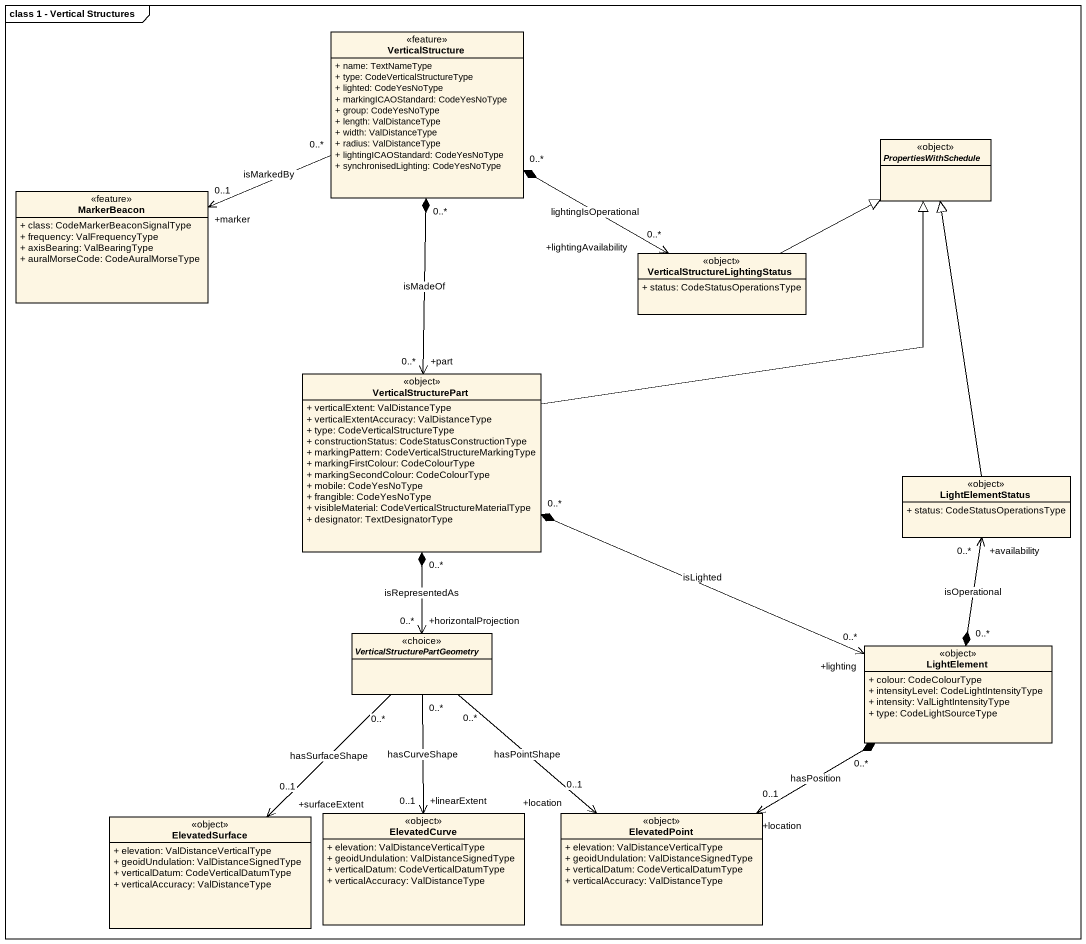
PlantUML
@startuml
mainframe class 1 - Vertical Structures
hide circle
hide empty members
skinparam classAttributeIconSize 0
class VerticalStructure <<feature>> {
  + name: TextNameType
  + type: CodeVerticalStructureType
  + lighted: CodeYesNoType
  + markingICAOStandard: CodeYesNoType
  + group: CodeYesNoType
  + length: ValDistanceType
  + width: ValDistanceType
  + radius: ValDistanceType
  + lightingICAOStandard: CodeYesNoType
  + synchronisedLighting: CodeYesNoType
}
abstract class PropertiesWithSchedule <<object>>
class MarkerBeacon <<feature>> {
  + class: CodeMarkerBeaconSignalType
  + frequency: ValFrequencyType
  + axisBearing: ValBearingType
  + auralMorseCode: CodeAuralMorseType
}
class "VerticalStructureLightingStatus" as VerticalStructureLightingSta <<object>> {
  + status: CodeStatusOperationsType
}
class VerticalStructurePart <<object>> {
  + verticalExtent: ValDistanceType
  + verticalExtentAccuracy: ValDistanceType
  + type: CodeVerticalStructureType
  + constructionStatus: CodeStatusConstructionType
  + markingPattern: CodeVerticalStructureMarkingType
  + markingFirstColour: CodeColourType
  + markingSecondColour: CodeColourType
  + mobile: CodeYesNoType
  + frangible: CodeYesNoType
  + visibleMaterial: CodeVerticalStructureMaterialType
  + designator: TextDesignatorType
}
class LightElementStatus <<object>> {
  + status: CodeStatusOperationsType
}
abstract class "VerticalStructurePartGeometry" as VerticalStructurePartGeometr <<choice>>
class LightElement <<object>> {
  + colour: CodeColourType
  + intensityLevel: CodeLightIntensityType
  + intensity: ValLightIntensityType
  + type: CodeLightSourceType
}
class ElevatedCurve <<object>> {
  + elevation: ValDistanceVerticalType
  + geoidUndulation: ValDistanceSignedType
  + verticalDatum: CodeVerticalDatumType
  + verticalAccuracy: ValDistanceType
}
class ElevatedPoint <<object>> {
  + elevation: ValDistanceVerticalType
  + geoidUndulation: ValDistanceSignedType
  + verticalDatum: CodeVerticalDatumType
  + verticalAccuracy: ValDistanceType
}
class ElevatedSurface <<object>> {
  + elevation: ValDistanceVerticalType
  + geoidUndulation: ValDistanceSignedType
  + verticalDatum: CodeVerticalDatumType
  + verticalAccuracy: ValDistanceType
}
VerticalStructure "0..*" -left-> "+marker\n0..1" MarkerBeacon : isMarkedBy
VerticalStructure "0..*" *-right-> "+lightingAvailability\n0..*" VerticalStructureLightingSta : lightingIsOperational
VerticalStructureLightingSta -right-|> PropertiesWithSchedule
VerticalStructurePart "+part\n0..*" <-up-* "0..*" VerticalStructure : isMadeOf
VerticalStructurePart -right-|> PropertiesWithSchedule
VerticalStructurePart "0..*" *--> "+horizontalProjection\n0..*" VerticalStructurePartGeometr : isRepresentedAs
VerticalStructurePart "0..*" *-right-> "+lighting\n0..*" LightElement : isLighted
LightElementStatus -up-|> PropertiesWithSchedule
VerticalStructurePartGeometr "0..*" --> "+linearExtent\n0..1" ElevatedCurve : hasCurveShape
VerticalStructurePartGeometr "0..*" --> "+location\n0..1" ElevatedPoint : hasPointShape
VerticalStructurePartGeometr "0..*" --> "+surfaceExtent\n0..1" ElevatedSurface : hasSurfaceShape
LightElement "0..*" *-up-> "+availability\n0..*" LightElementStatus : isOperational
LightElement "0..*" *-left-> "+location\n0..1" ElevatedPoint : hasPosition
@enduml
